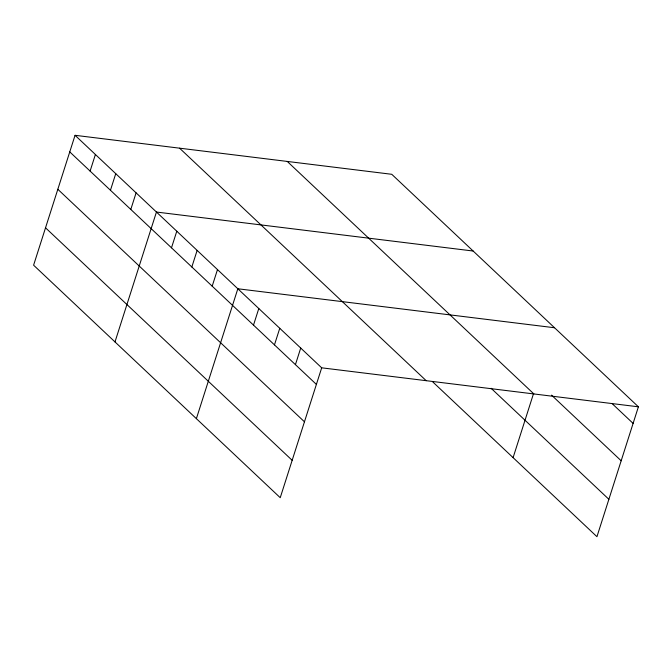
<?xml version="1.0" encoding="UTF-8"?>
<svg xmlns="http://www.w3.org/2000/svg" width="672" height="672" viewBox="0 0 672 672"><rect width="100%" height="100%" fill="white"/><g stroke="black" fill="none" stroke-linecap="round" stroke-linejoin="round"><path stroke-width="1.01" d="M75.054 135.307L33.6 265.188L280.232 497.7L321.686 367.819L75.054 135.307L391.768 174.3L638.4 406.812L596.946 536.693L432.457 381.62M90.107 171.083L95.399 154.493M110.452 190.26L115.744 173.678M130.796 209.446L136.088 192.856M114.988 341.922L156.442 212.041L473.155 251.026M171.494 247.808L176.786 231.218M191.839 266.986L197.131 250.404M212.192 286.171L217.484 269.59M196.384 418.648L237.829 288.767L554.543 327.751M253.504 325.114L258.796 308.532M274.462 344.879L279.762 328.297M295.428 364.644L300.72 348.062M513.097 457.632L533.534 393.582M321.686 367.819L638.4 406.812M612.142 403.628L633.108 423.394M551.544 395.136L621.172 460.782M287.246 161.431L533.887 393.943M491.114 388.282L608.882 499.304M179.567 148.176L426.199 380.688M69.754 151.897L316.394 384.409M57.826 189.286L304.458 421.798M45.528 227.808L292.169 460.312"/></g></svg>
